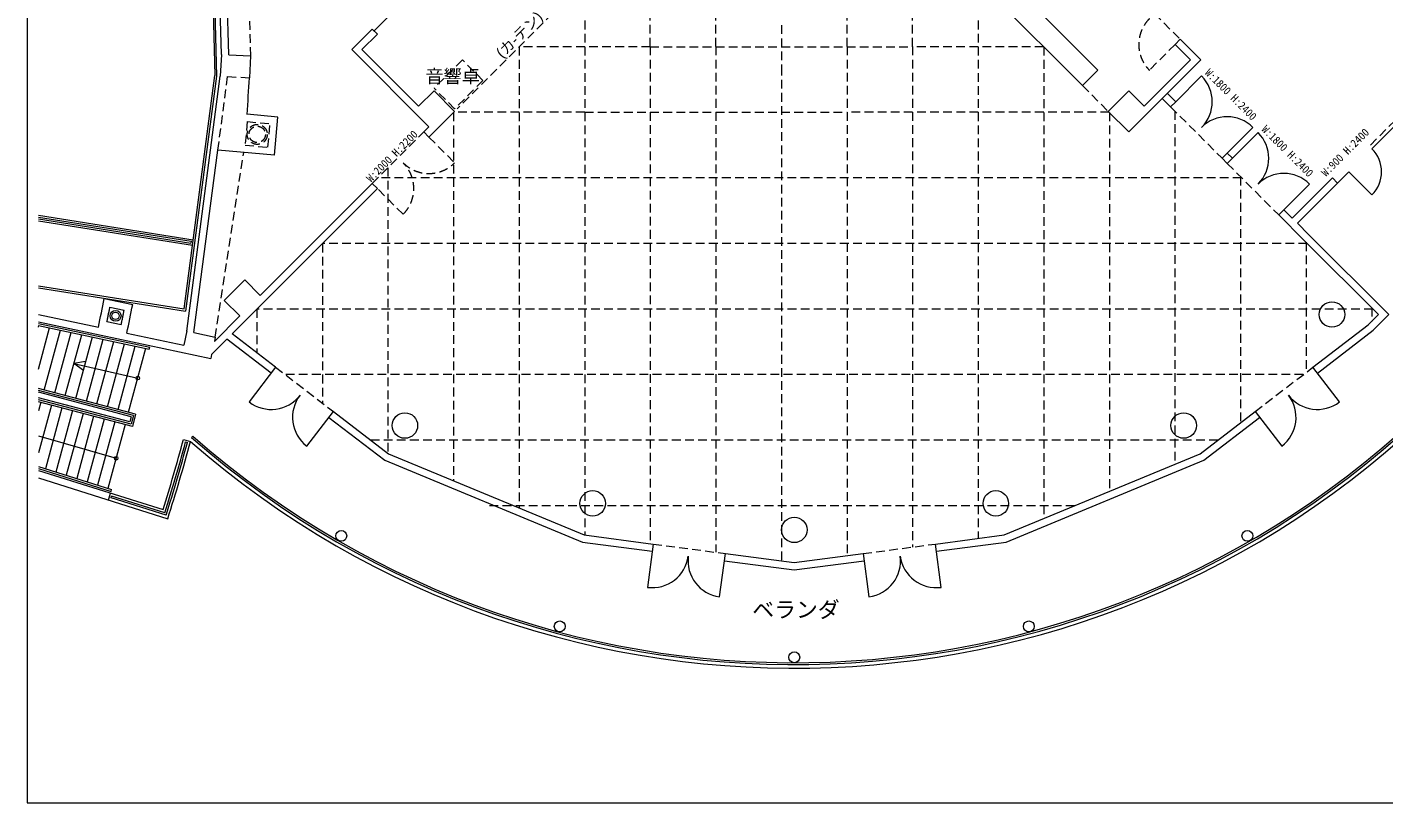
# Model space of a CAD drawing. Units: millimetres, scale not verified. Extents: x -36057 to 20255, y -22762 to 18611.
# Drawn here: x -36057 to 1225, y -20589 to 726 of the extents above; entities that cross this region are included whole.
import ezdxf
from ezdxf.enums import TextEntityAlignment as Align

# ---------------------------------------------------------------- set-up
doc = ezdxf.new("R2010")
doc.units = ezdxf.units.MM
doc.header["$LTSCALE"] = 200
doc.linetypes.add('DASHED1', pattern=[1.8, 1.2, -0.6])
doc.linetypes.add('DASHED2', pattern=[3, 2, -1])
for name, color, linetype, lineweight in [('1-0_121', 7, 'Continuous', 9), ('1-1_122', 4, 'DASHED1', 9), ('1-2_130', 7, 'DASHED1', 9), ('1-A', 7, 'Continuous', 9), ('1-F', 7, 'Continuous', 9), ('F-F', 7, 'Continuous', 9)]:
    doc.layers.add(name, color=color, linetype=linetype, lineweight=lineweight)
doc.styles.add('HGｺﾞｼｯｸE', font='')
doc.styles.add('ＭＳ ゴシック', font='')
doc.styles.get('HGｺﾞｼｯｸE').set_extended_font_data('HGｺﾞｼｯｸE')
doc.styles.get('ＭＳ ゴシック').set_extended_font_data('MS Gothic')

msp = doc.modelspace()

# ---------------------------------------------------------------- linework, layer by layer
at = {"layer": '1-0_121'}
for p, q in [((-31096.9, 6958.6), (-30899, -600)), ((-31050.5, 6982.2), (-30851.4, -621.2)), ((-30716.9, -24.5), (-30894.1, 6741.8)), ((-30516.6, -35), (-30699.6, 6953.1)), ((-7056.6, -881), (-11729.8, 3792.2)), ((-25476.8, 1664.6), (-26519.8, 621.6)), ((-26572.8, 674.6), (-27138.5, 109)), ((-26431.4, 533.2), (-26855.6, 109)), ((-26431.4, 533.2), (-26572.8, 674.6)), ((-4369.6, 391.8), (-4511.1, 250.4)), ((-4369.6, 391.8), (-3803.9, -173.9)), ((-25300, -1446.7), (-26855.6, 109)), ((-4086.8, -173.9), (-4511.1, 250.4)), ((-30716.9, -24.5), (-30748.3, -623.7)), ((-30516.6, -35), (-29918, -66.4)), ((-29918, -66.4), (-29949.4, -665.5)), ((-3803.9, -173.9), (-5783.8, -2153.8)), ((-4086.8, -173.9), (-5359.6, -1446.7)), ((-31743.9, -7017.4), (-30899, -600)), ((-30851.4, -621.2), (-31701, -7074.8)), ((-31670, -7623.8), (-30748.3, -623.7)), ((-4493.4, -1322.9), (-3786.3, -615.8)), ((-24875.7, -1022.4), (-25300, -1446.7)), ((-4723.2, -1093.1), (-4493.4, -1322.9)), ((-4864.6, -1234.5), (-4634.8, -1464.4)), ((-4493.4, -1322.9), (-4634.8, -1464.4)), ((-6349.5, -1588.1), (-5783.8, -2153.8)), ((-25158.6, -2153.8), (-25017.2, -2295.2)), ((-24875.7, -2153.8), (-25017.2, -2295.2)), ((-2372.1, -2030), (-3220.6, -2878.6)), ((-2230.6, -2171.5), (-3079.2, -3020)), ((898.3, -2613.4), (1605.4, -1906.3)), ((-31473.6, -7664.3), (-30813.9, -2653.8)), ((-29256.6, -2790.1), (-30813.9, -2653.8)), ((-3079.2, -3020), (-3220.6, -2878.6)), ((-2937.7, -2878.6), (-3079.2, -2737.1)), ((261.9, -3249.8), (-1152.3, -4664)), ((261.9, -3249.8), (898.3, -3886.2)), ((-26572.8, -3568), (-29648.7, -6643.9)), ((-26431.4, -3709.4), (-29507.3, -6785.3)), ((-26572.8, -3568), (-26431.4, -3709.4)), ((-816.4, -3585.7), (-1665, -4434.2)), ((-187.5, -3416.4), (-1293.7, -4522.6)), ((-187.5, -3416.4), (-46.1, -3557.8)), ((-35744.4, -4441.7), (-31493.4, -5114.9)), ((-1664.9, -4434.2), (-975.5, -5123.6)), ((-1523.5, -4292.8), (-1293.7, -4522.6)), ((-35744.4, -4492.3), (-31549.3, -5156.7)), ((-35744.4, -4542.9), (-31555.9, -5206.3)), ((-35744.4, -4593.5), (-31513, -5263.7)), ((-1152.3, -4664), (-834.1, -4982.2)), ((-31549.3, -5156.7), (-31555.9, -5206.3)), ((-975.5, -5123.6), (1075.1, -7174.2)), ((-834.1, -4982.2), (1357.9, -7174.2)), ((-30073, -6219.6), (-30638.7, -6785.3)), ((-29648.7, -6643.9), (-30073, -6219.6)), ((-35744.4, -6383.7), (-31743.9, -7017.4)), ((-35744.4, -6434.4), (-31701, -7074.8)), ((-33938.4, -6731.4), (-33155.8, -6897.8)), ((-30638.7, -6785.3), (-30214.4, -7209.6)), ((-35744.4, -7165.4), (-34099.7, -7515)), ((-35744.4, -7369.9), (-31012, -8375.8)), ((-35744.4, -7421), (-32686.4, -8071)), ((-30912.5, -7907.7), (-30214.4, -7209.6)), ((-724.2, -8619.6), (796.9, -7452.4)), ((796.9, -7452.4), (1075.1, -7174.2)), ((929, -7603.1), (1357.9, -7174.2)), ((-35744.4, -7472.1), (-32699.4, -8119.4)), ((-35744.4, -7520.1), (-35732.2, -7474.7)), ((-35744.4, -8669.2), (-35438.3, -7537.2)), ((-35589.5, -9245.2), (-35144.4, -7599.7)), ((-35299.3, -9321.6), (-34850.5, -7662.1)), ((-35009.2, -9398), (-34556.6, -7724.6)), ((-34719.1, -9474.4), (-34262.8, -7787.1)), ((-33317.2, -7681.4), (-31752.9, -8013.9)), ((-31669.8, -7622.6), (-31752.9, -8013.9)), ((-31473.6, -7664.3), (-30887.2, -7788.9)), ((-30887.2, -7788.9), (-30912.5, -7907.7)), ((-602.4, -8778.3), (929, -7603.1)), ((-34429, -9550.8), (-33968.9, -7849.5)), ((-34138.9, -9627.1), (-33675, -7912)), ((-33848.7, -9703.5), (-33381.1, -7974.5)), ((-33558.6, -9779.9), (-33087.2, -8036.9)), ((-33268.5, -9856.3), (-32793.3, -8099.4)), ((-32699.4, -8119.4), (-32686.4, -8071)), ((-30988.8, -8266.9), (-30566.7, -7844.7)), ((-29350.1, -8778.3), (-30566.7, -7844.7)), ((-34451.4, -8464.4), (-34771.5, -8519.1)), ((-34771.5, -8519.1), (-33014.9, -8918.6)), ((-34506.5, -8706.8), (-34771.5, -8519.1)), ((-30988.8, -8266.9), (-31012, -8375.8)), ((-29228.3, -8619.6), (-29958.8, -9571.6)), ((6.4, -9571.6), (-724.2, -8619.6)), ((-33076.2, -9906.9), (-35744.4, -9204.4)), ((-33137.3, -9942.5), (-35744.4, -9256.1)), ((-33198.4, -9978.1), (-35744.4, -9307.8)), ((-33236.7, -10123.2), (-35744.4, -9462.9)), ((-33201.1, -10184.3), (-35744.4, -9514.7)), ((-33165.5, -10245.3), (-35744.4, -9566.4)), ((-35680.8, -9583.1), (-35744.4, -9818.3)), ((-35390.7, -9659.5), (-35744.4, -10967.3)), ((-35100.6, -9735.9), (-35552.9, -11408.2)), ((-34810.5, -9812.2), (-35266.5, -11498.5)), ((-34520.4, -9888.6), (-34980.2, -11588.8)), ((-34230.2, -9965), (-34693.8, -11679.1)), ((-33940.1, -10041.4), (-34407.5, -11769.4)), ((-33198.4, -9978.1), (-33236.7, -10123.2)), ((-33137.3, -9942.5), (-33201.1, -10184.3)), ((-33076.2, -9906.9), (-33165.5, -10245.3)), ((-28372.1, -10789.1), (-27641.6, -9837.1)), ((-27763.4, -9995.8), (-26226.7, -11174.9)), ((-27641.6, -9837.1), (-26125.8, -11000.2)), ((-3826.7, -11000.2), (-2310.9, -9837.1)), ((-3725.8, -11174.9), (-2189.1, -9995.8)), ((-2310.9, -9837.1), (-1580.4, -10789.1)), ((-33650, -10117.8), (-34121.1, -11859.7)), ((-33359.9, -10194.2), (-33834.7, -11949.9)), ((-35744.4, -10503.1), (-33610, -11119)), ((-31761.2, -10604.5), (-31568, -10656.2)), ((-31701.8, -10672.2), (-31653.5, -10685.1)), ((-31506, -10510.7), (-31540, -10547.3)), ((-26226.7, -11174.9), (-20799.9, -13422.8)), ((-9204.8, -13227.9), (-3826.7, -11000.2)), ((-9152.6, -13422.8), (-3725.8, -11174.9)), ((-35744.4, -11347.8), (-33735, -11981.4)), ((-35744.4, -11400.3), (-33750, -12029.1)), ((-35744.4, -11452.7), (-32321.9, -12531.8)), ((-35744.4, -11662.4), (-32191.3, -12782.7)), ((-33817.3, -12270), (-33765.1, -12076.8)), ((-33750, -12029.1), (-33735, -11981.4)), ((-33749.4, -12210.4), (-33736.3, -12162.1)), ((-32239.5, -12686.4), (-33749.4, -12210.4)), ((-32272.2, -12623.7), (-33736.3, -12162.1)), ((-11099.1, -13477.3), (-9204.8, -13227.9)), ((-20799.9, -13422.8), (-18879.5, -13675.6)), ((-18853.4, -13477.3), (-19010, -14667)), ((-17027.1, -14928.1), (-16870.5, -13738.4)), ((-16870.5, -13738.4), (-14976.2, -13987.7)), ((-14976.2, -13987.7), (-13082, -13738.4)), ((-13082, -13738.4), (-12925.3, -14928.1)), ((-10942.4, -14667), (-11099.1, -13477.3)), ((-11073, -13675.6), (-9152.6, -13422.8)), ((-16896.6, -13936.6), (-14976.2, -14189.5)), ((-14976.2, -14189.5), (-13055.9, -13936.6))]:
    msp.add_line(p, q, dxfattribs=at)
at = {"layer": '1-0_121', "linetype": 'DASHED1'}
for p, q in [((-5076.7, 1098.9), (-4369.6, 391.8)), ((-4511.1, 250.4), (-5218.2, -456.7)), ((1534.7, -1835.6), (827.6, -2542.7)), ((-30010.4, -1870.9), (-30067, -2518.4)), ((-30010.4, -1870.9), (-29381.7, -1925.9)), ((-29438.4, -2573.4), (-29381.7, -1925.9)), ((-30067, -2518.4), (-29438.4, -2573.4)), ((-25017.2, -2295.2), (-24310, -3002.3)), ((-25724.3, -4416.5), (-26431.4, -3709.4))]:
    msp.add_line(p, q, dxfattribs=at)
at = {"layer": '1-0_121', "linetype": 'DASHED2'}
for p, q in [((-33781.8, -6969.2), (-33390.6, -7052.4)), ((-33862.5, -7361), (-33471.2, -7444.1))]:
    msp.add_line(p, q, dxfattribs=at)
at = {"layer": '1-0_121'}
for points in [[(-7056.6, -881), (-6632.4, -456.7), (-9248.7, 2159.6)], [(-27138.5, 109), (-25017.2, -2012.4), (-25158.6, -2153.8)], [(-24875.7, -2153.8), (-24310, -1588.1), (-24875.7, -1022.4)], [(-6349.5, -1588.1), (-5783.8, -1022.4), (-5359.6, -1446.7)], [(-29256.6, -2790.1), (-29165.1, -1744.1), (-30014.6, -1669.7)], [(-29228.3, -8619.6), (-30424, -7702.1), (-29507.3, -6785.3)], [(-26125.8, -11000.2), (-20747.7, -13227.9), (-18853.4, -13477.3)]]:
    msp.add_lwpolyline(points, dxfattribs=at)
at = {"layer": '1-0_121', "linetype": 'DASHED1'}
msp.add_lwpolyline([(-30813.9, -2653.8), (-30548, -634.2), (-29949.4, -665.5)], dxfattribs=at)
for radius in [275, 225]:
    msp.add_circle((-29733.8, -2221.3), radius, dxfattribs=at)
at = {"layer": '1-0_121'}
for centre, radius in [((-33626.7, -7206.6), 150), ((-201.8, -7170.1), 350), ((-33626.7, -7206.6), 100), ((-33014.9, -8918.6), 50), ((-25676.2, -10221.5), 350), ((-4276.2, -10221.5), 350), ((-33610, -11119), 50), ((-20515, -12359.4), 350), ((-9437.5, -12359.4), 350), ((-14976.2, -13088.6), 350), ((-27426.2, -13252.6), 150), ((-2526.2, -13252.6), 150), ((-21420.8, -15740.2), 150), ((-8531.6, -15740.2), 150), ((-14976.2, -16588.6), 150)]:
    msp.add_circle(centre, radius, dxfattribs=at)
at = {"layer": '1-0_121', "linetype": 'DASHED1'}
for centre, start, end in [((-4511.1, 250.4), 135, 225), ((-26431.4, -3709.4), 315, 45), ((-25017.2, -2295.2), 225, 315)]:
    msp.add_arc(centre, 1000, start, end, dxfattribs=at)
at = {"layer": '1-0_121'}
for centre, radius, start, end in [((-79468.8, 2129.9), 49600, 355.60647, 356.76896), ((-4493.4, -1322.9), 1000, 315, 45), ((-3079.2, -2737.1), 1000, 45, 135), ((-2937.7, -2878.6), 1000, 315, 45), ((261.9, -3249.8), 900, 315, 45), ((-1523.5, -4292.8), 1000, 45, 135), ((-79538.2, 2245.5), 46475, 347.87672, 348.86301), ((-79538.2, 2245.5), 47275, 347.8788, 348.84841), ((-14976.2, 8311.4), 25200, 228.8225, 315.7958), ((-14976.2, 8311.4), 25100, 228.70696, 315.79897), ((-14976.2, 8311.4), 25050, 228.71002, 315.80057), ((-29350.1, -8778.3), 1000, 232.5, 322.5), ((-27763.4, -9995.8), 1000, 142.5, 232.5), ((-2189.1, -9995.8), 1000, 307.5, 37.5), ((-602.4, -8778.3), 1000, 217.5, 307.5), ((-79464.8, 2229.9), 49400, 342.61333, 344.94149), ((-79464.8, 2229.9), 49475, 342.52895, 344.88369), ((-79464.8, 2229.9), 49525, 342.47108, 344.88382), ((-79464.8, 2229.9), 49600, 342.38184, 344.94177), ((-18879.5, -13675.6), 1000, 262.5, 352.5), ((-16896.6, -13936.6), 1000, 172.5, 262.5), ((-13055.9, -13936.6), 1000, 277.5, 7.5), ((-11073, -13675.6), 1000, 187.5, 277.5)]:
    msp.add_arc(centre, radius, start, end, dxfattribs=at)
at = {"layer": '1-0_121', "linetype": 'DASHED2'}
for radius, start, end in [(46675, 348.12276, 348.61379), (47075, 348.12171, 348.60857)]:
    msp.add_arc((-79538.2, 2245.5), radius, start, end, dxfattribs=at)
at = {"layer": '1-1_122'}
msp.add_line((-20736.2, -1614.3), (-13527.6, -1614.3), dxfattribs=at)
at = {"layer": '1-2_130'}
for p, q in [((-29910.9, -66.2), (-30096.4, 7016.5)), ((-20350.2, 2371.7), (-24239.3, -1517.4)), ((-24097.9, -173.9), (-24875.7, -951.7)), ((-23532.2, -739.6), (-24097.9, -173.9)), ((-30887.2, -7788.9), (-30106.1, -2715.8))]:
    msp.add_line(p, q, dxfattribs=at)
msp.add_lwpolyline([(-23532.2, -739.6), (-24310, -1517.4), (-24875.7, -951.7)], dxfattribs=at)
at = {"layer": '1-F', "color": 4, "linetype": 'DASHED1'}
for p, q in [((-18934.1, 192.2), (-18934.1, 3786)), ((-17131.9, 192.2), (-17131.9, 3792)), ((-13527.6, 192.2), (-13527.6, 3792.2)), ((-11725.5, 187.9), (-11725.5, 3787.9)), ((-20736.2, 1985.7), (-20736.2, -13232.7)), ((-9923.4, 1985.7), (-9923.4, -13322.5)), ((-15329.8, 778), (-15329.8, -362.4)), ((-22538.4, 183.6), (-22538.4, -12486.2)), ((-18934.1, 187.9), (-22534.1, 187.9)), ((-18934.1, 192.2), (-18934.1, -13466.7)), ((-18934.1, 187.9), (-11725.5, 187.9)), ((-17131.9, 192.2), (-17131.9, -13703.9)), ((-13527.6, 192.2), (-13527.6, -13797)), ((-11725.5, 192.2), (-11725.5, -13559.8)), ((-8125.5, 187.9), (-11725.5, 187.9)), ((-8121.2, 183.6), (-8121.2, -12779.1)), ((-15329.8, -362.4), (-15329.8, -13941.2)), ((-7056.6, -881), (-6349.5, -1588.1)), ((-4634.8, -1464.4), (-3220.6, -2878.6)), ((-24340.5, -1618.6), (-24340.5, -11739.7)), ((-20736.2, -1614.3), (-24336.2, -1614.3)), ((-6323.4, -1614.3), (-13527.6, -1614.3)), ((-6319.1, -1618.6), (-6319.1, -12032.6)), ((-4516.9, -1582.2), (-4516.9, -11286.1)), ((-26572.8, -3568), (-25158.6, -2153.8)), ((-26142.7, -3137.9), (-26142.7, -10987.3)), ((-3079.2, -3020), (-1664.9, -4434.2)), ((-2682.7, -3416.4), (-26421.2, -3416.4)), ((-2714.8, -3384.4), (-2714.8, -10147)), ((-880.6, -5218.6), (-27940.5, -5218.6)), ((-912.6, -5186.5), (-912.6, -8764.2)), ((-27944.8, -5222.8), (-27944.8, -9604.5)), ((-29746.9, -7025), (-29746.9, -8221.6)), ((921.5, -7020.7), (-29742.6, -7020.7)), ((889.5, -6988.7), (889.5, -7359.8)), ((-29228.3, -8619.6), (-27641.6, -9837.1)), ((-989, -8822.8), (-28963.4, -8822.8)), ((-2310.9, -9837.1), (-724.2, -8619.6)), ((-3337.6, -10625), (-26614.8, -10625)), ((-7271.5, -12427.1), (-23362.9, -12427.1)), ((-18853.4, -13477.3), (-16870.5, -13738.4)), ((-13082, -13738.4), (-11099.1, -13477.3))]:
    msp.add_line(p, q, dxfattribs=at)
at = {"layer": 'F-F'}
msp.add_line((-36056.7, -20589.1), (19943.3, -20589.1), dxfattribs=at)
msp.add_lwpolyline([(19943.3, 18610.9), (-36056.7, 18610.9), (-36056.7, -20589.1)], dxfattribs=at)

# ---------------------------------------------------------------- texts
at = {"layer": '1-0_121', "style": 'ＭＳ ゴシック'}
msp.add_text('ベランダ', height=439.9, dxfattribs=at).set_placement((-16130.2, -15630.2), align=Align.BOTTOM_LEFT)
at = {"layer": '1-A', "style": 'HGｺﾞｼｯｸE'}
msp.add_text('(カ-テン)', height=293.3, rotation=45, dxfattribs=at).set_placement((-22931.2, -209.2), align=Align.BOTTOM_LEFT)
msp.add_text('音響卓', height=366.6, dxfattribs=at).set_placement((-25115.6, -915.5), align=Align.BOTTOM_LEFT)
at = {"layer": '1-A', "style": 'ＭＳ ゴシック', "width": 0.95}
for s, rotation, p in [('W:1800 H:2400', 315, (-3755.7, -596.3)), ('W:2000 H:2200', 45, (-26561.2, -3596.3)), ('W:1800 H:2400', 315, (-2200, -2151.9)), ('W:900 H:2400', 45, (-318.9, -3441))]:
    msp.add_text(s, height=219.9, rotation=rotation, dxfattribs=at).set_placement(p, align=Align.BOTTOM_LEFT)

doc.saveas('drawing.dxf')
